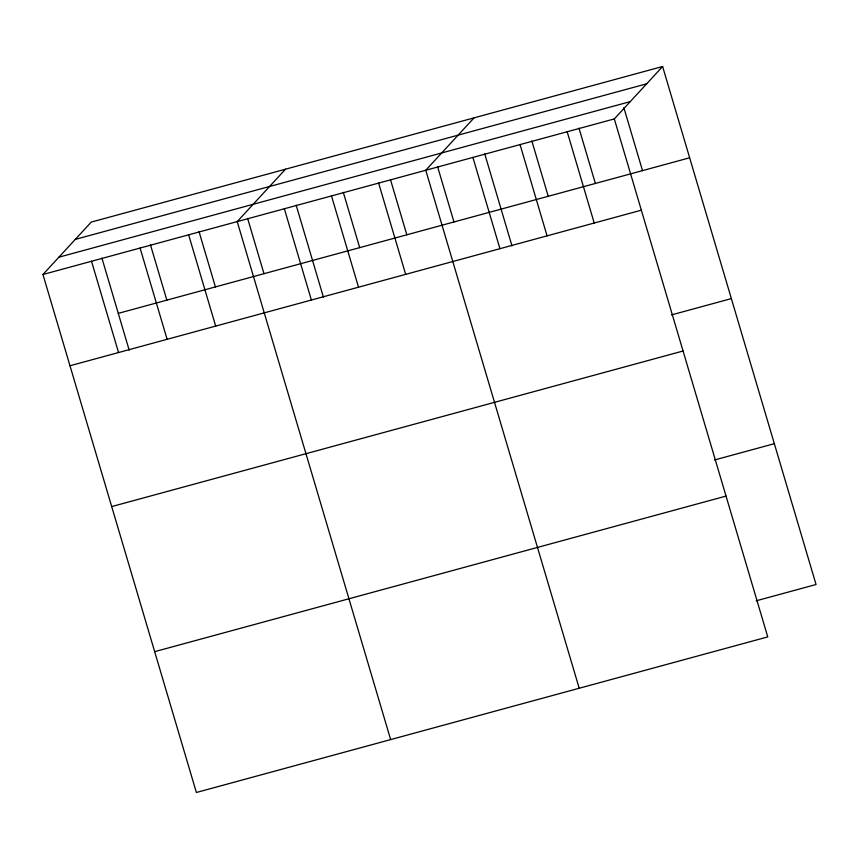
<?xml version="1.0" encoding="UTF-8"?>
<svg xmlns="http://www.w3.org/2000/svg" width="859" height="859" viewBox="0 0 859 859"><rect width="100%" height="100%" fill="white"/><g stroke="black" fill="none" stroke-linecap="round" stroke-linejoin="round"><path stroke-width="1.29" d="M662.611 66.508L614.314 118.918L767.753 636.906L196.389 792.492L42.95 274.493L91.247 222.094L662.611 66.508L816.05 584.507L756.178 600.817M285.51 169.191L237.213 221.601L390.652 739.588M474.061 117.855L425.763 170.254L579.202 688.252M75.313 239.382L646.677 83.806M58.884 257.195L630.248 101.62M42.95 274.493L614.314 118.918M118.284 313.363L689.648 157.788M69.987 365.762L641.351 210.187M671.48 314.909L731.363 298.599M111.702 506.585L683.055 351.009M714.463 459.994L774.335 443.684M154.674 651.67L726.038 496.094M623.849 107.633L642.511 170.619M578.998 128.174L595.373 183.461M567.176 131.749L594.213 223.018M531.861 141.016L548.235 196.292M520.039 144.58L547.076 235.86M484.723 153.847L511.996 245.921M472.901 157.422L499.938 248.691M437.585 166.678L453.96 221.966M390.448 179.52L406.822 234.797M378.626 183.085L405.663 274.365M343.31 192.352L359.685 247.628M331.488 195.927L358.525 287.196M296.172 205.194L323.446 297.257M284.35 208.758L311.387 300.038M247.607 218.411L263.981 273.688M199.041 231.64L215.416 286.917M188.647 234.818L215.684 326.098M150.475 244.858L166.85 300.135M140.081 248.047L167.118 339.316M101.91 258.087L129.183 350.15M91.516 261.265L118.553 352.544"/></g></svg>
